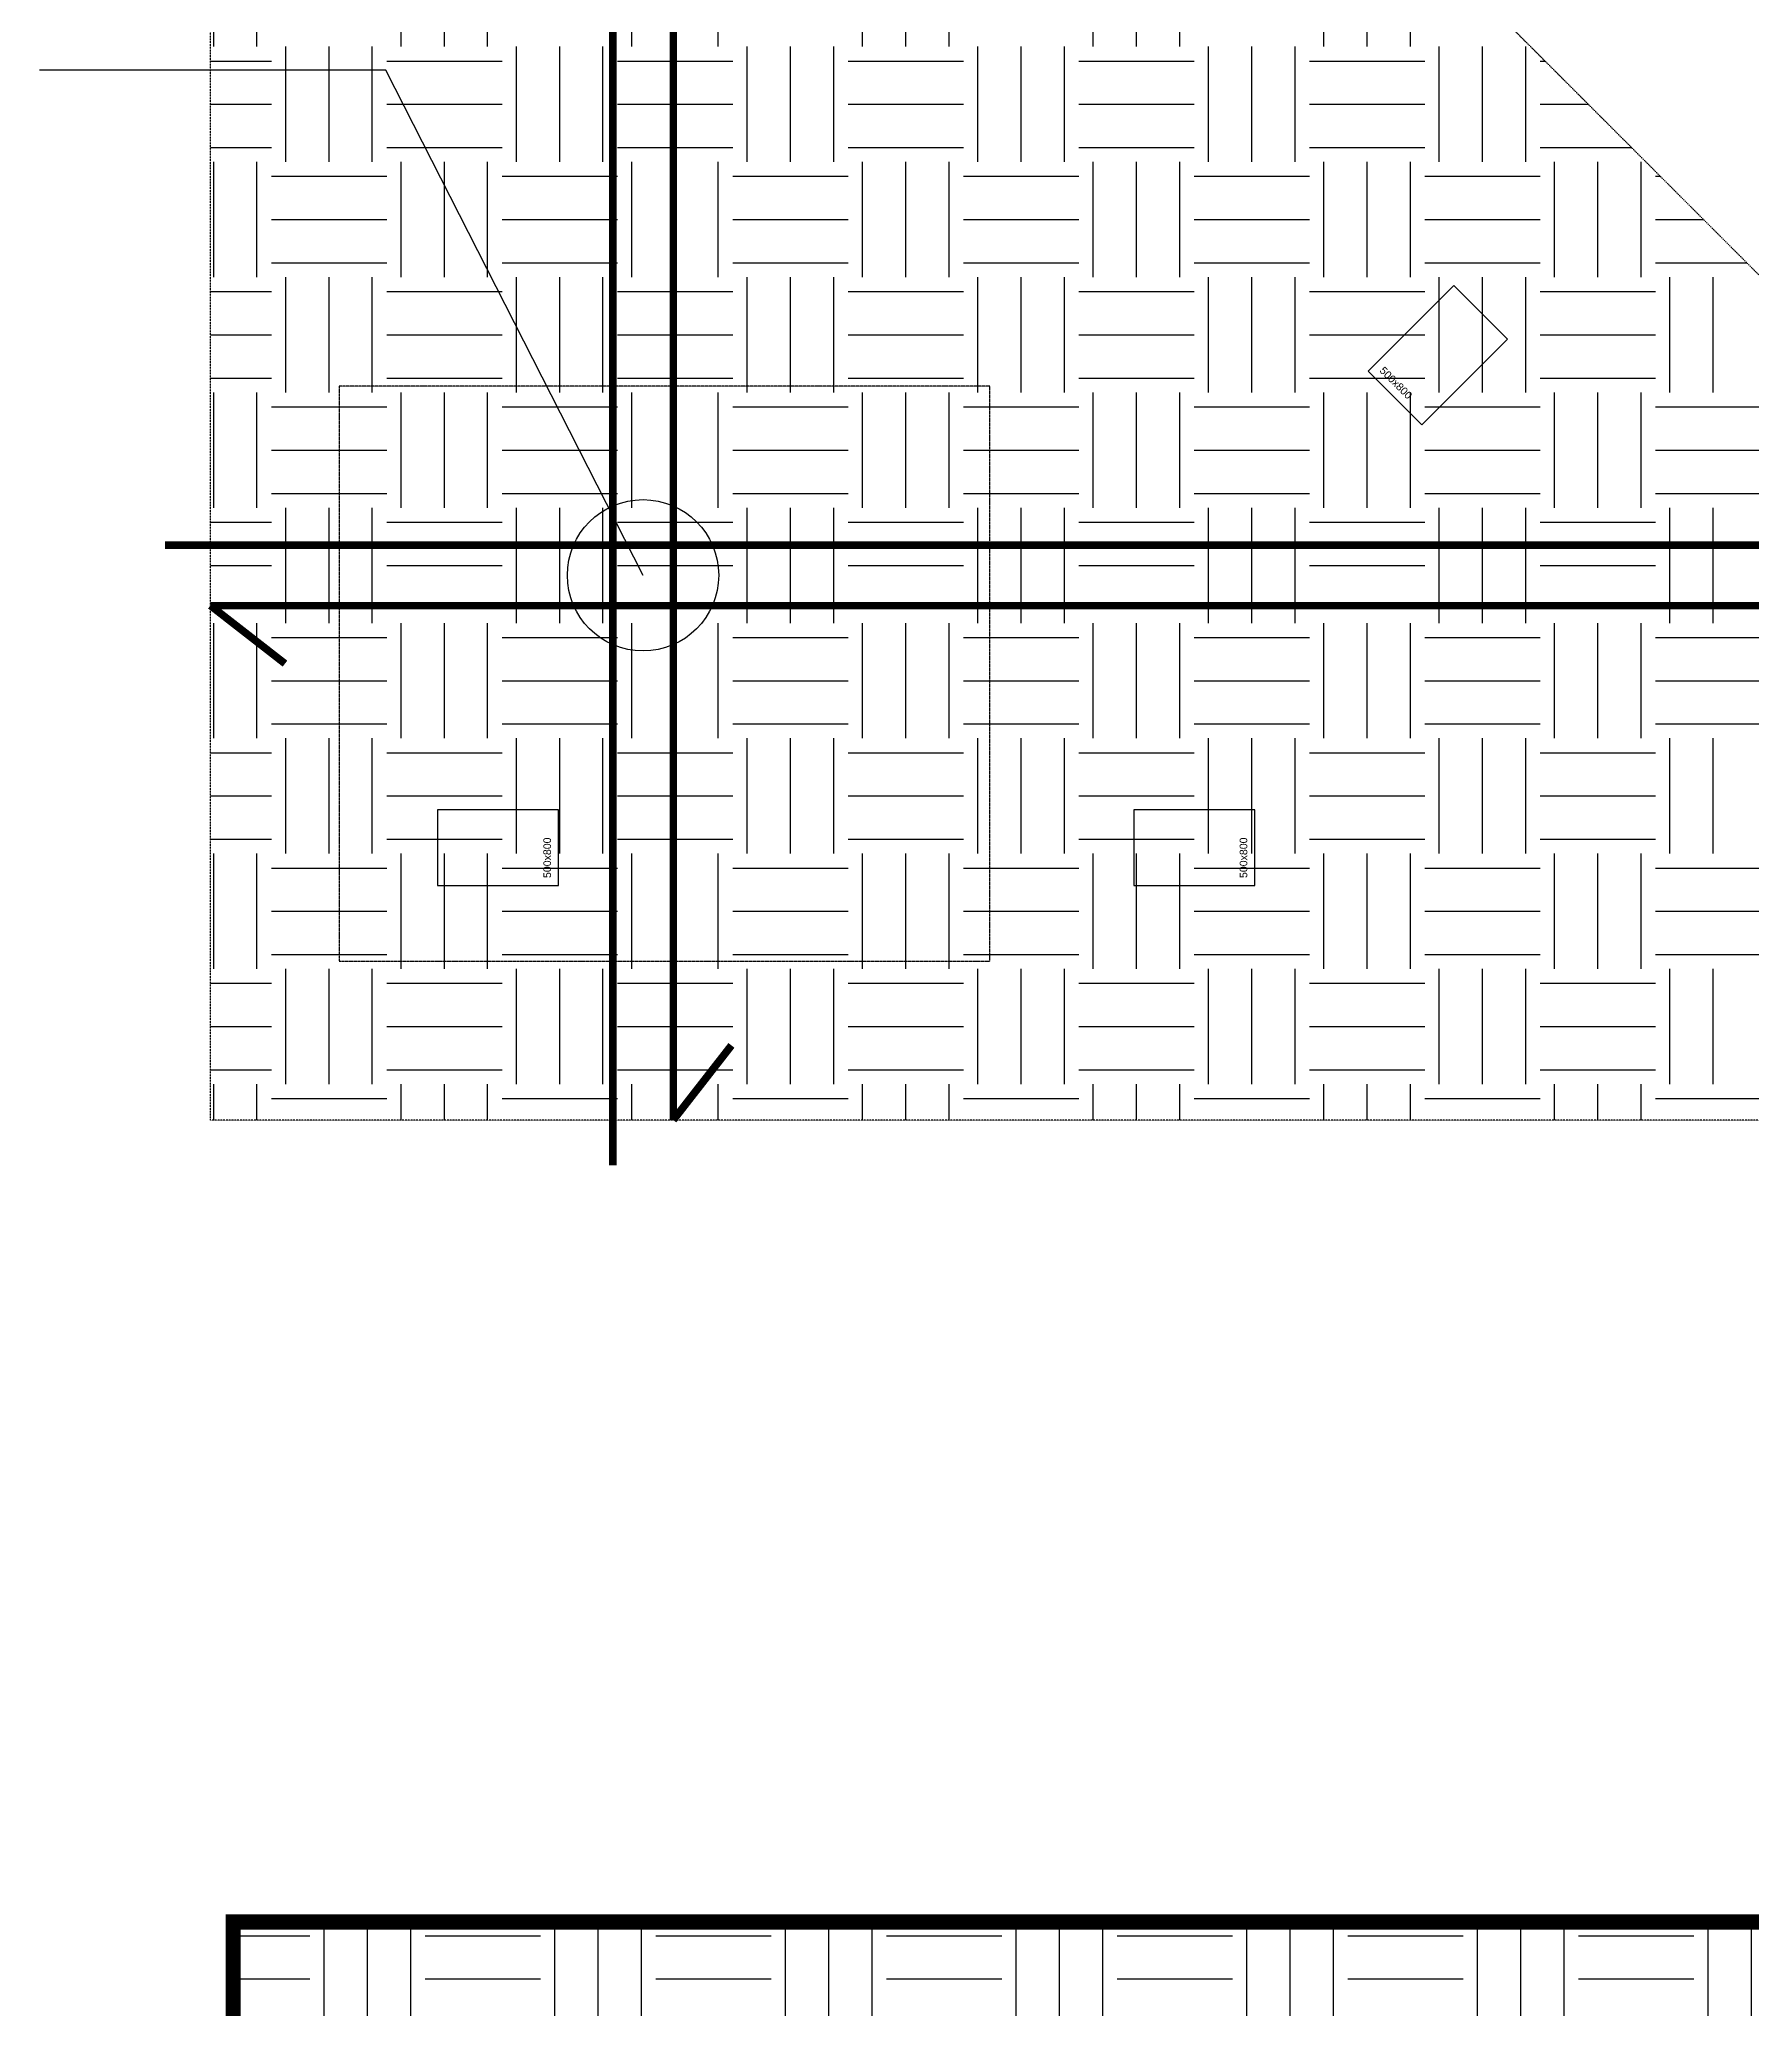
# Model space of a CAD drawing. Header units: millimetres. Extents: x 91591 to 1353697, y 75729 to 160586.
# Drawn here: x 666650 to 677961, y 127293 to 140308 of the extents above; entities that cross this region are included whole.
import ezdxf

# ---------------------------------------------------------------- set-up
doc = ezdxf.new("R2010")
doc.units = ezdxf.units.MM
for name, pattern in [('H', [1.3, 0.8, -0.5]), ('HID', [2.5, 1.5, -1]), ('HIDDEN', [0.375, 0.25, -0.125])]:
    doc.linetypes.add(name, pattern=pattern)
for name, color, linetype in [('-S_CE', 61, 'Continuous'), ('-S_REBAR-BOT', 3, 'H'), ('-S_REBAR-TOP', 3, 'Continuous'), ('-S_TEXT', 255, 'Continuous'), ('8', 8, 'Continuous'), ('S-FND_OUTLINE_공동주택 기초', 1, 'HID'), ('S-FND_OUTLINE_지하주차장 기초', 4, 'HID'), ('S-HAT', 252, 'Continuous'), ('XR-지하주차장$0$AA-COL', 2, 'Continuous')]:
    doc.layers.add(name, color=color, linetype=linetype)
doc.styles.add('XR-지하주차장$0$Standard', font='arial.ttf')

# ---------------------------------------------------------------- blocks, each defined once
blk = doc.blocks.new('zw$D357')
at = {"layer": 'S-HAT'}
h = blk.add_hatch(dxfattribs=at)
h.set_pattern_fill('EARTH', color=256, scale=120)
h.set_pattern_definition([(0, (-331308.6818607079, 2641039.891143047), (762, 762), [762, -762]), (0, (-331308.6818607079, 2641325.641143047), (762, 762), [762, -762]), (0, (-331308.6818607079, 2641611.391143047), (762, 762), [762, -762]), (90, (-331213.431860708, 2641706.641143047), (-762, 762), [762, -762]), (90, (-330927.681860708, 2641706.641143047), (-762, 762), [762, -762]), (90, (-330641.931860708, 2641706.641143047), (-762, 762), [762, -762])])
h.paths.add_polyline_path([(-10759.62759540742, -17876.65348207205), (-219.6078802975826, -17876.65348207205), (355.8929754188284, -18452.15276701562), (-9087.51890558144, -27895.56458601542), (-10759.62759540742, -27895.56458601542)])
at = {"layer": '-S_CE', "linetype": 'H', "lineweight": -2}
blk.add_lwpolyline([(-10059.62759540789, -11526.76495500933), (-5759.627595407888, -11526.76495500933), (-5759.627595407888, -7726.764955009334), (-10059.62759540789, -7726.764955009334)], close=True, dxfattribs=at)
at = {"layer": 'S-FND_OUTLINE_공동주택 기초', "linetype": 'HIDDEN', "ltscale": 0.5, "const_width": 100}
blk.add_lwpolyline([(0, -55191.65457001514), (-5376.426458379487, -55191.65457001514), (-9370.22054258152, -48544.86501801573), (-5011.522077581613, -45925.8975220155), (-5387.501086581732, -45300.16335901618), (-3849.83092875313, -44376.23791664093), (-3849.830928752897, -37658.7360037975), (-6331.913487853715, -35176.6534447046), (-10759.62759540765, -35176.6534447046), (-10759.62759540765, -17876.65348207205), (-219.6063078208827, -17876.65348207205), (355.8930704856757, -18452.15286208223)], dxfattribs=at)
at = {"layer": 'S-FND_OUTLINE_지하주차장 기초', "elevation": 1.001047e-10}
blk.add_lwpolyline([(66.06813929206692, -12576.65344721544), (-10909.53200120944, -12576.65344721544), (-10909.53200120944, -1576.653447215445), (-6093.105794273316, -1576.653447215445), (192.8496154851455, -7862.60885695275)], dxfattribs=at)
at = {"layer": 'S-HAT', "lineweight": -2}
for p, q in [((-10887.68186070793, -5481.358856952749), (-10887.68186070793, -4719.358856952749)), ((-10601.93186070793, -5481.358856952749), (-10601.93186070793, -4719.358856952749)), ((-9649.431860707935, -5481.358856952749), (-9649.431860707935, -4719.358856952749)), ((-9363.681860707933, -5481.358856952749), (-9363.681860707933, -4719.358856952749)), ((-9077.931860707931, -5481.358856952749), (-9077.931860707931, -4719.358856952749)), ((-8125.431860707932, -5481.358856952749), (-8125.431860707932, -4719.358856952749)), ((-7839.681860707933, -5481.358856952749), (-7839.681860707933, -4719.358856952749)), ((-7553.931860707933, -5481.358856952749), (-7553.931860707933, -4719.358856952749)), ((-6601.431860707933, -5481.358856952749), (-6601.431860707933, -4719.358856952749)), ((-6315.681860707933, -5481.358856952749), (-6315.681860707933, -4719.358856952749)), ((-6029.931860707932, -5481.358856952749), (-6029.931860707932, -4719.358856952749)), ((-5077.431860707933, -5481.358856952749), (-5077.431860707933, -4719.358856952749)), ((-4791.681860707933, -5481.358856952749), (-4791.681860707933, -4719.358856952749)), ((-4505.931860707933, -5481.358856952749), (-4505.931860707933, -4719.358856952749)), ((-3553.431860707934, -5481.358856952749), (-3553.431860707934, -4719.358856952749)), ((-3267.681860707933, -5481.358856952749), (-3267.681860707933, -4719.358856952749)), ((-2981.931860707933, -5481.358856952749), (-2981.931860707933, -4719.358856952749)), ((-10909.53200120944, -5576.608856952748), (-10506.68186070793, -5576.608856952748)), ((-10411.43186070793, -6243.358856952749), (-10411.43186070793, -5481.358856952749)), ((-10125.68186070793, -6243.358856952749), (-10125.68186070793, -5481.358856952749)), ((-9839.931860707935, -6243.358856952749), (-9839.931860707935, -5481.358856952749)), ((-9744.681860707935, -5576.608856952748), (-8982.681860707931, -5576.608856952748)), ((-8887.431860707931, -6243.358856952749), (-8887.431860707931, -5481.358856952749)), ((-8601.681860707931, -6243.358856952749), (-8601.681860707931, -5481.358856952749)), ((-8315.931860707931, -6243.358856952749), (-8315.931860707931, -5481.358856952749)), ((-8220.681860707931, -5576.608856952748), (-7458.681860707933, -5576.608856952748)), ((-7363.431860707933, -6243.358856952749), (-7363.431860707933, -5481.358856952749)), ((-7077.681860707933, -6243.358856952749), (-7077.681860707933, -5481.358856952749)), ((-6791.931860707933, -6243.358856952749), (-6791.931860707933, -5481.358856952749)), ((-6696.681860707933, -5576.608856952748), (-5934.681860707933, -5576.608856952748)), ((-5839.431860707933, -6243.358856952749), (-5839.431860707933, -5481.358856952749)), ((-5553.681860707933, -6243.358856952749), (-5553.681860707933, -5481.358856952749)), ((-5267.931860707933, -6243.358856952749), (-5267.931860707933, -5481.358856952749)), ((-5172.681860707933, -5576.608856952748), (-4410.681860707933, -5576.608856952748)), ((-4315.431860707933, -6243.358856952749), (-4315.431860707933, -5481.358856952749)), ((-4029.681860707933, -6243.358856952749), (-4029.681860707933, -5481.358856952749)), ((-3743.931860707933, -6243.358856952749), (-3743.931860707933, -5481.358856952749)), ((-3648.681860707933, -5576.608856952748), (-2886.681860707933, -5576.608856952748)), ((-2791.431860707933, -6243.358856952749), (-2791.431860707933, -5481.358856952749)), ((-2505.681860707933, -6243.358856952749), (-2505.681860707933, -5481.358856952749)), ((-2219.931860707933, -6243.358856952749), (-2219.931860707933, -5481.358856952749)), ((-2124.681860707933, -5576.608856952748), (-2093.150384522509, -5576.608856952748)), ((-10909.53200120944, -5862.358856952749), (-10506.68186070793, -5862.358856952749)), ((-9744.681860707935, -5862.358856952749), (-8982.681860707931, -5862.358856952749)), ((-8220.681860707931, -5862.358856952749), (-7458.681860707933, -5862.358856952749)), ((-6696.681860707933, -5862.358856952749), (-5934.681860707933, -5862.358856952749)), ((-5172.681860707933, -5862.358856952749), (-4410.681860707933, -5862.358856952749)), ((-3648.681860707933, -5862.358856952749), (-2886.681860707933, -5862.358856952749)), ((-2124.681860707933, -5862.358856952749), (-1807.400384521577, -5862.358856952749)), ((-10909.53200120944, -6148.108856952749), (-10506.68186070793, -6148.108856952749)), ((-10887.68186070793, -7005.358856952749), (-10887.68186070793, -6243.358856952749)), ((-10601.93186070793, -7005.358856952749), (-10601.93186070793, -6243.358856952749)), ((-9744.681860707935, -6148.108856952749), (-8982.681860707931, -6148.108856952749)), ((-9649.431860707935, -7005.358856952749), (-9649.431860707935, -6243.358856952749)), ((-9363.681860707933, -7005.358856952749), (-9363.681860707933, -6243.358856952749)), ((-9077.931860707931, -7005.358856952749), (-9077.931860707931, -6243.358856952749)), ((-8220.681860707931, -6148.108856952749), (-7458.681860707933, -6148.108856952749)), ((-8125.431860707932, -7005.358856952749), (-8125.431860707932, -6243.358856952749)), ((-7839.681860707933, -7005.358856952749), (-7839.681860707933, -6243.358856952749)), ((-7553.931860707933, -7005.358856952749), (-7553.931860707933, -6243.358856952749)), ((-6696.681860707933, -6148.108856952749), (-5934.681860707933, -6148.108856952749)), ((-6601.431860707933, -7005.358856952749), (-6601.431860707933, -6243.358856952749)), ((-6315.681860707933, -7005.358856952749), (-6315.681860707933, -6243.358856952749)), ((-6029.931860707932, -7005.358856952749), (-6029.931860707932, -6243.358856952749)), ((-5172.681860707933, -6148.108856952749), (-4410.681860707933, -6148.108856952749)), ((-5077.431860707933, -7005.358856952749), (-5077.431860707933, -6243.358856952749)), ((-4791.681860707933, -7005.358856952749), (-4791.681860707933, -6243.358856952749)), ((-4505.931860707933, -7005.358856952749), (-4505.931860707933, -6243.358856952749)), ((-3648.681860707933, -6148.108856952749), (-2886.681860707933, -6148.108856952749)), ((-3553.431860707934, -7005.358856952749), (-3553.431860707934, -6243.358856952749)), ((-3267.681860707933, -7005.358856952749), (-3267.681860707933, -6243.358856952749)), ((-2981.931860707933, -7005.358856952749), (-2981.931860707933, -6243.358856952749)), ((-2124.681860707933, -6148.108856952749), (-1521.650384520646, -6148.108856952749)), ((-2029.431860707933, -7005.358856952749), (-2029.431860707933, -6243.358856952749)), ((-1743.681860707933, -7005.358856952749), (-1743.681860707933, -6243.358856952749)), ((-1457.931860707933, -7005.358856952749), (-1457.931860707933, -6243.358856952749)), ((-10506.68186070793, -6338.608856952749), (-9744.681860707935, -6338.608856952749)), ((-8982.681860707931, -6338.608856952749), (-8220.681860707931, -6338.608856952749)), ((-7458.681860707933, -6338.608856952749), (-6696.681860707933, -6338.608856952749)), ((-5934.681860707933, -6338.608856952749), (-5172.681860707933, -6338.608856952749)), ((-4410.681860707933, -6338.608856952749), (-3648.681860707933, -6338.608856952749)), ((-2886.681860707933, -6338.608856952749), (-2124.681860707933, -6338.608856952749)), ((-1362.681860707933, -6338.608856952749), (-1331.150384519947, -6338.608856952749)), ((-10506.68186070793, -6624.358856952749), (-9744.681860707935, -6624.358856952749)), ((-8982.681860707931, -6624.358856952749), (-8220.681860707931, -6624.358856952749)), ((-7458.681860707933, -6624.358856952749), (-6696.681860707933, -6624.358856952749)), ((-5934.681860707933, -6624.358856952749), (-5172.681860707933, -6624.358856952749)), ((-4410.681860707933, -6624.358856952749), (-3648.681860707933, -6624.358856952749)), ((-2886.681860707933, -6624.358856952749), (-2124.681860707933, -6624.358856952749)), ((-1362.681860707933, -6624.358856952749), (-1045.400384519016, -6624.358856952749)), ((-10506.68186070793, -6910.108856952749), (-9744.681860707935, -6910.108856952749)), ((-10411.43186070793, -7767.35885695275), (-10411.43186070793, -7005.358856952749)), ((-10125.68186070793, -7767.35885695275), (-10125.68186070793, -7005.358856952749)), ((-9839.931860707935, -7767.35885695275), (-9839.931860707935, -7005.358856952749)), ((-8982.681860707931, -6910.108856952749), (-8220.681860707931, -6910.108856952749)), ((-8887.431860707931, -7767.35885695275), (-8887.431860707931, -7005.358856952749)), ((-8601.681860707931, -7767.35885695275), (-8601.681860707931, -7005.358856952749)), ((-8315.931860707931, -7767.35885695275), (-8315.931860707931, -7005.358856952749)), ((-7458.681860707933, -6910.108856952749), (-6696.681860707933, -6910.108856952749)), ((-7363.431860707933, -7767.35885695275), (-7363.431860707933, -7005.358856952749)), ((-7077.681860707933, -7767.35885695275), (-7077.681860707933, -7005.358856952749)), ((-6791.931860707933, -7767.35885695275), (-6791.931860707933, -7005.358856952749)), ((-5934.681860707933, -6910.108856952749), (-5172.681860707933, -6910.108856952749)), ((-5839.431860707933, -7767.35885695275), (-5839.431860707933, -7005.358856952749)), ((-5553.681860707933, -7767.35885695275), (-5553.681860707933, -7005.358856952749)), ((-5267.931860707933, -7767.35885695275), (-5267.931860707933, -7005.358856952749)), ((-4410.681860707933, -6910.108856952749), (-3648.681860707933, -6910.108856952749)), ((-4315.431860707933, -7767.35885695275), (-4315.431860707933, -7005.358856952749)), ((-4029.681860707933, -7767.35885695275), (-4029.681860707933, -7005.358856952749)), ((-3743.931860707933, -7767.35885695275), (-3743.931860707933, -7005.358856952749)), ((-2886.681860707933, -6910.108856952749), (-2124.681860707933, -6910.108856952749)), ((-2791.431860707933, -7767.35885695275), (-2791.431860707933, -7005.358856952749)), ((-2505.681860707933, -7767.35885695275), (-2505.681860707933, -7005.358856952749)), ((-2219.931860707933, -7767.35885695275), (-2219.931860707933, -7005.358856952749)), ((-1362.681860707933, -6910.108856952749), (-759.650384518085, -6910.108856952749)), ((-1267.431860707933, -7767.35885695275), (-1267.431860707933, -7005.358856952749)), ((-981.681860707933, -7767.35885695275), (-981.681860707933, -7005.358856952749)), ((-10909.53200120944, -7100.608856952749), (-10506.68186070793, -7100.608856952749)), ((-9744.681860707935, -7100.608856952749), (-8982.681860707931, -7100.608856952749)), ((-8220.681860707931, -7100.608856952749), (-7458.681860707933, -7100.608856952749)), ((-6696.681860707933, -7100.608856952749), (-5934.681860707933, -7100.608856952749)), ((-5172.681860707933, -7100.608856952749), (-4410.681860707933, -7100.608856952749)), ((-3648.681860707933, -7100.608856952749), (-2886.681860707933, -7100.608856952749)), ((-2124.681860707933, -7100.608856952749), (-1362.681860707933, -7100.608856952749)), ((-10909.53200120944, -7386.35885695275), (-10506.68186070793, -7386.35885695275)), ((-9744.681860707935, -7386.35885695275), (-8982.681860707931, -7386.35885695275)), ((-8220.681860707931, -7386.35885695275), (-7458.681860707933, -7386.35885695275)), ((-6696.681860707933, -7386.35885695275), (-5934.681860707933, -7386.35885695275)), ((-5172.681860707933, -7386.35885695275), (-4410.681860707933, -7386.35885695275)), ((-3648.681860707933, -7386.35885695275), (-2886.681860707933, -7386.35885695275)), ((-2124.681860707933, -7386.35885695275), (-1362.681860707933, -7386.35885695275)), ((-10909.53200120944, -7672.10885695275), (-10506.68186070793, -7672.10885695275)), ((-9744.681860707935, -7672.10885695275), (-8982.681860707931, -7672.10885695275)), ((-8220.681860707931, -7672.10885695275), (-7458.681860707933, -7672.10885695275)), ((-6696.681860707933, -7672.10885695275), (-5934.681860707933, -7672.10885695275)), ((-5172.681860707933, -7672.10885695275), (-4410.681860707933, -7672.10885695275)), ((-3648.681860707933, -7672.10885695275), (-2886.681860707933, -7672.10885695275)), ((-2124.681860707933, -7672.10885695275), (-1362.681860707933, -7672.10885695275)), ((-10887.68186070793, -8529.35885695275), (-10887.68186070793, -7767.35885695275)), ((-10601.93186070793, -8529.35885695275), (-10601.93186070793, -7767.35885695275)), ((-9649.431860707935, -8529.35885695275), (-9649.431860707935, -7767.35885695275)), ((-9363.681860707933, -8529.35885695275), (-9363.681860707933, -7767.35885695275)), ((-9077.931860707931, -8529.35885695275), (-9077.931860707931, -7767.35885695275)), ((-8125.431860707932, -8529.35885695275), (-8125.431860707932, -7767.35885695275)), ((-7839.681860707933, -8529.35885695275), (-7839.681860707933, -7767.35885695275)), ((-7553.931860707933, -8529.35885695275), (-7553.931860707933, -7767.35885695275)), ((-6601.431860707933, -8529.35885695275), (-6601.431860707933, -7767.35885695275)), ((-6315.681860707933, -8529.35885695275), (-6315.681860707933, -7767.35885695275)), ((-6029.931860707932, -8529.35885695275), (-6029.931860707932, -7767.35885695275)), ((-5077.431860707933, -8529.35885695275), (-5077.431860707933, -7767.35885695275)), ((-4791.681860707933, -8529.35885695275), (-4791.681860707933, -7767.35885695275)), ((-4505.931860707933, -8529.35885695275), (-4505.931860707933, -7767.35885695275)), ((-3553.431860707934, -8529.35885695275), (-3553.431860707934, -7767.35885695275)), ((-3267.681860707933, -8529.35885695275), (-3267.681860707933, -7767.35885695275)), ((-2981.931860707933, -8529.35885695275), (-2981.931860707933, -7767.35885695275)), ((-2029.431860707933, -8529.35885695275), (-2029.431860707933, -7767.35885695275)), ((-1743.681860707933, -8529.35885695275), (-1743.681860707933, -7767.35885695275)), ((-1457.931860707933, -8529.35885695275), (-1457.931860707933, -7767.35885695275)), ((-10506.68186070793, -7862.60885695275), (-9744.681860707935, -7862.60885695275)), ((-8982.681860707931, -7862.60885695275), (-8220.681860707931, -7862.60885695275)), ((-7458.681860707933, -7862.60885695275), (-6696.681860707933, -7862.60885695275)), ((-5934.681860707933, -7862.60885695275), (-5172.681860707933, -7862.60885695275)), ((-4410.681860707933, -7862.60885695275), (-3648.681860707933, -7862.60885695275)), ((-2886.681860707933, -7862.60885695275), (-2124.681860707933, -7862.60885695275)), ((-1362.681860707933, -7862.60885695275), (-600.681860707933, -7862.60885695275)), ((-10506.68186070793, -8148.35885695275), (-9744.681860707935, -8148.35885695275)), ((-8982.681860707931, -8148.35885695275), (-8220.681860707931, -8148.35885695275)), ((-7458.681860707933, -8148.35885695275), (-6696.681860707933, -8148.35885695275)), ((-5934.681860707933, -8148.35885695275), (-5172.681860707933, -8148.35885695275)), ((-4410.681860707933, -8148.35885695275), (-3648.681860707933, -8148.35885695275)), ((-2886.681860707933, -8148.35885695275), (-2124.681860707933, -8148.35885695275)), ((-1362.681860707933, -8148.35885695275), (-600.681860707933, -8148.35885695275)), ((-10506.68186070793, -8434.10885695275), (-9744.681860707935, -8434.10885695275)), ((-8982.681860707931, -8434.10885695275), (-8220.681860707931, -8434.10885695275)), ((-7458.681860707933, -8434.10885695275), (-6696.681860707933, -8434.10885695275)), ((-5934.681860707933, -8434.10885695275), (-5172.681860707933, -8434.10885695275)), ((-4410.681860707933, -8434.10885695275), (-3648.681860707933, -8434.10885695275)), ((-2886.681860707933, -8434.10885695275), (-2124.681860707933, -8434.10885695275)), ((-1362.681860707933, -8434.10885695275), (-600.681860707933, -8434.10885695275)), ((-10411.43186070793, -9291.35885695275), (-10411.43186070793, -8529.35885695275)), ((-10125.68186070793, -9291.35885695275), (-10125.68186070793, -8529.35885695275)), ((-9839.931860707935, -9291.35885695275), (-9839.931860707935, -8529.35885695275)), ((-8887.431860707931, -9291.35885695275), (-8887.431860707931, -8529.35885695275)), ((-8601.681860707931, -9291.35885695275), (-8601.681860707931, -8529.35885695275)), ((-8315.931860707931, -9291.35885695275), (-8315.931860707931, -8529.35885695275)), ((-7363.431860707933, -9291.35885695275), (-7363.431860707933, -8529.35885695275)), ((-7077.681860707933, -9291.35885695275), (-7077.681860707933, -8529.35885695275)), ((-6791.931860707933, -9291.35885695275), (-6791.931860707933, -8529.35885695275)), ((-5839.431860707933, -9291.35885695275), (-5839.431860707933, -8529.35885695275)), ((-5553.681860707933, -9291.35885695275), (-5553.681860707933, -8529.35885695275)), ((-5267.931860707933, -9291.35885695275), (-5267.931860707933, -8529.35885695275)), ((-4315.431860707933, -9291.35885695275), (-4315.431860707933, -8529.35885695275)), ((-4029.681860707933, -9291.35885695275), (-4029.681860707933, -8529.35885695275)), ((-3743.931860707933, -9291.35885695275), (-3743.931860707933, -8529.35885695275)), ((-2791.431860707933, -9291.35885695275), (-2791.431860707933, -8529.35885695275)), ((-2505.681860707933, -9291.35885695275), (-2505.681860707933, -8529.35885695275)), ((-2219.931860707933, -9291.35885695275), (-2219.931860707933, -8529.35885695275)), ((-1267.431860707933, -9291.35885695275), (-1267.431860707933, -8529.35885695275)), ((-981.681860707933, -9291.35885695275), (-981.681860707933, -8529.35885695275)), ((-10909.53200120944, -8624.60885695275), (-10506.68186070793, -8624.60885695275)), ((-9744.681860707935, -8624.60885695275), (-8982.681860707931, -8624.60885695275)), ((-8220.681860707931, -8624.60885695275), (-7458.681860707933, -8624.60885695275)), ((-6696.681860707933, -8624.60885695275), (-5934.681860707933, -8624.60885695275)), ((-5172.681860707933, -8624.60885695275), (-4410.681860707933, -8624.60885695275)), ((-3648.681860707933, -8624.60885695275), (-2886.681860707933, -8624.60885695275)), ((-2124.681860707933, -8624.60885695275), (-1362.681860707933, -8624.60885695275)), ((-10909.53200120944, -8910.35885695275), (-10506.68186070793, -8910.35885695275)), ((-9744.681860707935, -8910.35885695275), (-8982.681860707931, -8910.35885695275)), ((-8220.681860707931, -8910.35885695275), (-7458.681860707933, -8910.35885695275)), ((-6696.681860707933, -8910.35885695275), (-5934.681860707933, -8910.35885695275)), ((-5172.681860707933, -8910.35885695275), (-4410.681860707933, -8910.35885695275)), ((-3648.681860707933, -8910.35885695275), (-2886.681860707933, -8910.35885695275)), ((-2124.681860707933, -8910.35885695275), (-1362.681860707933, -8910.35885695275)), ((-10909.53200120944, -9196.10885695275), (-10506.68186070793, -9196.10885695275)), ((-9744.681860707935, -9196.10885695275), (-8982.681860707931, -9196.10885695275)), ((-8220.681860707931, -9196.10885695275), (-7458.681860707933, -9196.10885695275)), ((-6696.681860707933, -9196.10885695275), (-5934.681860707933, -9196.10885695275)), ((-5172.681860707933, -9196.10885695275), (-4410.681860707933, -9196.10885695275)), ((-3648.681860707933, -9196.10885695275), (-2886.681860707933, -9196.10885695275)), ((-2124.681860707933, -9196.10885695275), (-1362.681860707933, -9196.10885695275)), ((-10887.68186070793, -10053.35885695275), (-10887.68186070793, -9291.35885695275)), ((-10601.93186070793, -10053.35885695275), (-10601.93186070793, -9291.35885695275)), ((-9649.431860707935, -10053.35885695275), (-9649.431860707935, -9291.35885695275)), ((-9363.681860707933, -10053.35885695275), (-9363.681860707933, -9291.35885695275)), ((-9077.931860707931, -10053.35885695275), (-9077.931860707931, -9291.35885695275)), ((-8125.431860707932, -10053.35885695275), (-8125.431860707932, -9291.35885695275)), ((-7839.681860707933, -10053.35885695275), (-7839.681860707933, -9291.35885695275)), ((-7553.931860707933, -10053.35885695275), (-7553.931860707933, -9291.35885695275)), ((-6601.431860707933, -10053.35885695275), (-6601.431860707933, -9291.35885695275)), ((-6315.681860707933, -10053.35885695275), (-6315.681860707933, -9291.35885695275)), ((-6029.931860707932, -10053.35885695275), (-6029.931860707932, -9291.35885695275)), ((-5077.431860707933, -10053.35885695275), (-5077.431860707933, -9291.35885695275)), ((-4791.681860707933, -10053.35885695275), (-4791.681860707933, -9291.35885695275)), ((-4505.931860707933, -10053.35885695275), (-4505.931860707933, -9291.35885695275)), ((-3553.431860707934, -10053.35885695275), (-3553.431860707934, -9291.35885695275)), ((-3267.681860707933, -10053.35885695275), (-3267.681860707933, -9291.35885695275)), ((-2981.931860707933, -10053.35885695275), (-2981.931860707933, -9291.35885695275)), ((-2029.431860707933, -10053.35885695275), (-2029.431860707933, -9291.35885695275)), ((-1743.681860707933, -10053.35885695275), (-1743.681860707933, -9291.35885695275)), ((-1457.931860707933, -10053.35885695275), (-1457.931860707933, -9291.35885695275)), ((-10506.68186070793, -9386.60885695275), (-9744.681860707935, -9386.60885695275)), ((-8982.681860707931, -9386.60885695275), (-8220.681860707931, -9386.60885695275)), ((-7458.681860707933, -9386.60885695275), (-6696.681860707933, -9386.60885695275)), ((-5934.681860707933, -9386.60885695275), (-5172.681860707933, -9386.60885695275)), ((-4410.681860707933, -9386.60885695275), (-3648.681860707933, -9386.60885695275)), ((-2886.681860707933, -9386.60885695275), (-2124.681860707933, -9386.60885695275)), ((-1362.681860707933, -9386.60885695275), (-600.681860707933, -9386.60885695275)), ((-10506.68186070793, -9672.35885695275), (-9744.681860707935, -9672.35885695275)), ((-8982.681860707931, -9672.35885695275), (-8220.681860707931, -9672.35885695275)), ((-7458.681860707933, -9672.35885695275), (-6696.681860707933, -9672.35885695275)), ((-5934.681860707933, -9672.35885695275), (-5172.681860707933, -9672.35885695275)), ((-4410.681860707933, -9672.35885695275), (-3648.681860707933, -9672.35885695275)), ((-2886.681860707933, -9672.35885695275), (-2124.681860707933, -9672.35885695275)), ((-1362.681860707933, -9672.35885695275), (-600.681860707933, -9672.35885695275)), ((-10506.68186070793, -9958.10885695275), (-9744.681860707935, -9958.10885695275)), ((-8982.681860707931, -9958.10885695275), (-8220.681860707931, -9958.10885695275)), ((-7458.681860707933, -9958.10885695275), (-6696.681860707933, -9958.10885695275)), ((-5934.681860707933, -9958.10885695275), (-5172.681860707933, -9958.10885695275)), ((-4410.681860707933, -9958.10885695275), (-3648.681860707933, -9958.10885695275)), ((-2886.681860707933, -9958.10885695275), (-2124.681860707933, -9958.10885695275)), ((-1362.681860707933, -9958.10885695275), (-600.681860707933, -9958.10885695275)), ((-10909.53200120944, -10148.60885695275), (-10506.68186070793, -10148.60885695275)), ((-10411.43186070793, -10815.35885695275), (-10411.43186070793, -10053.35885695275)), ((-10125.68186070793, -10815.35885695275), (-10125.68186070793, -10053.35885695275)), ((-9839.931860707935, -10815.35885695275), (-9839.931860707935, -10053.35885695275)), ((-9744.681860707935, -10148.60885695275), (-8982.681860707931, -10148.60885695275)), ((-8887.431860707931, -10815.35885695275), (-8887.431860707931, -10053.35885695275)), ((-8601.681860707931, -10815.35885695275), (-8601.681860707931, -10053.35885695275)), ((-8315.931860707931, -10815.35885695275), (-8315.931860707931, -10053.35885695275)), ((-8220.681860707931, -10148.60885695275), (-7458.681860707933, -10148.60885695275)), ((-7363.431860707933, -10815.35885695275), (-7363.431860707933, -10053.35885695275)), ((-7077.681860707933, -10815.35885695275), (-7077.681860707933, -10053.35885695275)), ((-6791.931860707933, -10815.35885695275), (-6791.931860707933, -10053.35885695275)), ((-6696.681860707933, -10148.60885695275), (-5934.681860707933, -10148.60885695275)), ((-5839.431860707933, -10815.35885695275), (-5839.431860707933, -10053.35885695275)), ((-5553.681860707933, -10815.35885695275), (-5553.681860707933, -10053.35885695275)), ((-5267.931860707933, -10815.35885695275), (-5267.931860707933, -10053.35885695275)), ((-5172.681860707933, -10148.60885695275), (-4410.681860707933, -10148.60885695275)), ((-4315.431860707933, -10815.35885695275), (-4315.431860707933, -10053.35885695275)), ((-4029.681860707933, -10815.35885695275), (-4029.681860707933, -10053.35885695275)), ((-3743.931860707933, -10815.35885695275), (-3743.931860707933, -10053.35885695275)), ((-3648.681860707933, -10148.60885695275), (-2886.681860707933, -10148.60885695275)), ((-2791.431860707933, -10815.35885695275), (-2791.431860707933, -10053.35885695275)), ((-2505.681860707933, -10815.35885695275), (-2505.681860707933, -10053.35885695275)), ((-2219.931860707933, -10815.35885695275), (-2219.931860707933, -10053.35885695275)), ((-2124.681860707933, -10148.60885695275), (-1362.681860707933, -10148.60885695275)), ((-1267.431860707933, -10815.35885695275), (-1267.431860707933, -10053.35885695275)), ((-981.681860707933, -10815.35885695275), (-981.681860707933, -10053.35885695275)), ((-10909.53200120944, -10434.35885695275), (-10506.68186070793, -10434.35885695275)), ((-9744.681860707935, -10434.35885695275), (-8982.681860707931, -10434.35885695275)), ((-8220.681860707931, -10434.35885695275), (-7458.681860707933, -10434.35885695275)), ((-6696.681860707933, -10434.35885695275), (-5934.681860707933, -10434.35885695275)), ((-5172.681860707933, -10434.35885695275), (-4410.681860707933, -10434.35885695275)), ((-3648.681860707933, -10434.35885695275), (-2886.681860707933, -10434.35885695275)), ((-2124.681860707933, -10434.35885695275), (-1362.681860707933, -10434.35885695275)), ((-10909.53200120944, -10720.10885695275), (-10506.68186070793, -10720.10885695275)), ((-9744.681860707935, -10720.10885695275), (-8982.681860707931, -10720.10885695275)), ((-8220.681860707931, -10720.10885695275), (-7458.681860707933, -10720.10885695275)), ((-6696.681860707933, -10720.10885695275), (-5934.681860707933, -10720.10885695275)), ((-5172.681860707933, -10720.10885695275), (-4410.681860707933, -10720.10885695275)), ((-3648.681860707933, -10720.10885695275), (-2886.681860707933, -10720.10885695275)), ((-2124.681860707933, -10720.10885695275), (-1362.681860707933, -10720.10885695275)), ((-10887.68186070793, -11577.35885695275), (-10887.68186070793, -10815.35885695275)), ((-10601.93186070793, -11577.35885695275), (-10601.93186070793, -10815.35885695275)), ((-10506.68186070793, -10910.60885695275), (-9744.681860707935, -10910.60885695275)), ((-9649.431860707935, -11577.35885695275), (-9649.431860707935, -10815.35885695275)), ((-9363.681860707933, -11577.35885695275), (-9363.681860707933, -10815.35885695275)), ((-9077.931860707931, -11577.35885695275), (-9077.931860707931, -10815.35885695275)), ((-8982.681860707931, -10910.60885695275), (-8220.681860707931, -10910.60885695275)), ((-8125.431860707932, -11577.35885695275), (-8125.431860707932, -10815.35885695275)), ((-7839.681860707933, -11577.35885695275), (-7839.681860707933, -10815.35885695275)), ((-7553.931860707933, -11577.35885695275), (-7553.931860707933, -10815.35885695275)), ((-7458.681860707933, -10910.60885695275), (-6696.681860707933, -10910.60885695275)), ((-6601.431860707933, -11577.35885695275), (-6601.431860707933, -10815.35885695275)), ((-6315.681860707933, -11577.35885695275), (-6315.681860707933, -10815.35885695275)), ((-6029.931860707932, -11577.35885695275), (-6029.931860707932, -10815.35885695275)), ((-5934.681860707933, -10910.60885695275), (-5172.681860707933, -10910.60885695275)), ((-5077.431860707933, -11577.35885695275), (-5077.431860707933, -10815.35885695275)), ((-4791.681860707933, -11577.35885695275), (-4791.681860707933, -10815.35885695275)), ((-4505.931860707933, -11577.35885695275), (-4505.931860707933, -10815.35885695275)), ((-4410.681860707933, -10910.60885695275), (-3648.681860707933, -10910.60885695275)), ((-3553.431860707934, -11577.35885695275), (-3553.431860707934, -10815.35885695275)), ((-3267.681860707933, -11577.35885695275), (-3267.681860707933, -10815.35885695275)), ((-2981.931860707933, -11577.35885695275), (-2981.931860707933, -10815.35885695275)), ((-2886.681860707933, -10910.60885695275), (-2124.681860707933, -10910.60885695275)), ((-2029.431860707933, -11577.35885695275), (-2029.431860707933, -10815.35885695275)), ((-1743.681860707933, -11577.35885695275), (-1743.681860707933, -10815.35885695275)), ((-1457.931860707933, -11577.35885695275), (-1457.931860707933, -10815.35885695275)), ((-1362.681860707933, -10910.60885695275), (-600.681860707933, -10910.60885695275)), ((-10506.68186070793, -11196.35885695275), (-9744.681860707935, -11196.35885695275)), ((-8982.681860707931, -11196.35885695275), (-8220.681860707931, -11196.35885695275)), ((-7458.681860707933, -11196.35885695275), (-6696.681860707933, -11196.35885695275)), ((-5934.681860707933, -11196.35885695275), (-5172.681860707933, -11196.35885695275)), ((-4410.681860707933, -11196.35885695275), (-3648.681860707933, -11196.35885695275)), ((-2886.681860707933, -11196.35885695275), (-2124.681860707933, -11196.35885695275)), ((-1362.681860707933, -11196.35885695275), (-600.681860707933, -11196.35885695275)), ((-10506.68186070793, -11482.10885695275), (-9744.681860707935, -11482.10885695275)), ((-10411.43186070793, -12339.35885695275), (-10411.43186070793, -11577.35885695275)), ((-10125.68186070793, -12339.35885695275), (-10125.68186070793, -11577.35885695275)), ((-9839.931860707935, -12339.35885695275), (-9839.931860707935, -11577.35885695275)), ((-8982.681860707931, -11482.10885695275), (-8220.681860707931, -11482.10885695275)), ((-8887.431860707931, -12339.35885695275), (-8887.431860707931, -11577.35885695275)), ((-8601.681860707931, -12339.35885695275), (-8601.681860707931, -11577.35885695275)), ((-8315.931860707931, -12339.35885695275), (-8315.931860707931, -11577.35885695275)), ((-7458.681860707933, -11482.10885695275), (-6696.681860707933, -11482.10885695275)), ((-7363.431860707933, -12339.35885695275), (-7363.431860707933, -11577.35885695275)), ((-7077.681860707933, -12339.35885695275), (-7077.681860707933, -11577.35885695275)), ((-6791.931860707933, -12339.35885695275), (-6791.931860707933, -11577.35885695275)), ((-5934.681860707933, -11482.10885695275), (-5172.681860707933, -11482.10885695275)), ((-5839.431860707933, -12339.35885695275), (-5839.431860707933, -11577.35885695275)), ((-5553.681860707933, -12339.35885695275), (-5553.681860707933, -11577.35885695275)), ((-5267.931860707933, -12339.35885695275), (-5267.931860707933, -11577.35885695275)), ((-4410.681860707933, -11482.10885695275), (-3648.681860707933, -11482.10885695275)), ((-4315.431860707933, -12339.35885695275), (-4315.431860707933, -11577.35885695275)), ((-4029.681860707933, -12339.35885695275), (-4029.681860707933, -11577.35885695275)), ((-3743.931860707933, -12339.35885695275), (-3743.931860707933, -11577.35885695275)), ((-2886.681860707933, -11482.10885695275), (-2124.681860707933, -11482.10885695275)), ((-2791.431860707933, -12339.35885695275), (-2791.431860707933, -11577.35885695275)), ((-2505.681860707933, -12339.35885695275), (-2505.681860707933, -11577.35885695275)), ((-2219.931860707933, -12339.35885695275), (-2219.931860707933, -11577.35885695275)), ((-1362.681860707933, -11482.10885695275), (-600.681860707933, -11482.10885695275)), ((-1267.431860707933, -12339.35885695275), (-1267.431860707933, -11577.35885695275)), ((-981.681860707933, -12339.35885695275), (-981.681860707933, -11577.35885695275)), ((-10909.53200120944, -11672.60885695275), (-10506.68186070793, -11672.60885695275)), ((-9744.681860707935, -11672.60885695275), (-8982.681860707931, -11672.60885695275)), ((-8220.681860707931, -11672.60885695275), (-7458.681860707933, -11672.60885695275)), ((-6696.681860707933, -11672.60885695275), (-5934.681860707933, -11672.60885695275)), ((-5172.681860707933, -11672.60885695275), (-4410.681860707933, -11672.60885695275)), ((-3648.681860707933, -11672.60885695275), (-2886.681860707933, -11672.60885695275)), ((-2124.681860707933, -11672.60885695275), (-1362.681860707933, -11672.60885695275)), ((-10909.53200120944, -11958.35885695275), (-10506.68186070793, -11958.35885695275)), ((-9744.681860707935, -11958.35885695275), (-8982.681860707931, -11958.35885695275)), ((-8220.681860707931, -11958.35885695275), (-7458.681860707933, -11958.35885695275)), ((-6696.681860707933, -11958.35885695275), (-5934.681860707933, -11958.35885695275)), ((-5172.681860707933, -11958.35885695275), (-4410.681860707933, -11958.35885695275)), ((-3648.681860707933, -11958.35885695275), (-2886.681860707933, -11958.35885695275)), ((-2124.681860707933, -11958.35885695275), (-1362.681860707933, -11958.35885695275)), ((-10909.53200120944, -12244.10885695275), (-10506.68186070793, -12244.10885695275)), ((-10887.68186070793, -12576.65344721544), (-10887.68186070793, -12339.35885695275)), ((-10601.93186070793, -12576.65344721544), (-10601.93186070793, -12339.35885695275)), ((-9744.681860707935, -12244.10885695275), (-8982.681860707931, -12244.10885695275)), ((-9649.431860707935, -12576.65344721544), (-9649.431860707935, -12339.35885695275)), ((-9363.681860707933, -12576.65344721544), (-9363.681860707933, -12339.35885695275)), ((-9077.931860707931, -12576.65344721544), (-9077.931860707931, -12339.35885695275)), ((-8220.681860707931, -12244.10885695275), (-7458.681860707933, -12244.10885695275)), ((-8125.431860707932, -12576.65344721544), (-8125.431860707932, -12339.35885695275)), ((-7839.681860707933, -12576.65344721544), (-7839.681860707933, -12339.35885695275)), ((-7553.931860707933, -12576.65344721544), (-7553.931860707933, -12339.35885695275)), ((-6696.681860707933, -12244.10885695275), (-5934.681860707933, -12244.10885695275)), ((-6601.431860707933, -12576.65344721544), (-6601.431860707933, -12339.35885695275)), ((-6315.681860707933, -12576.65344721544), (-6315.681860707933, -12339.35885695275)), ((-6029.931860707932, -12576.65344721544), (-6029.931860707932, -12339.35885695275)), ((-5172.681860707933, -12244.10885695275), (-4410.681860707933, -12244.10885695275)), ((-5077.431860707933, -12576.65344721544), (-5077.431860707933, -12339.35885695275)), ((-4791.681860707933, -12576.65344721544), (-4791.681860707933, -12339.35885695275)), ((-4505.931860707933, -12576.65344721544), (-4505.931860707933, -12339.35885695275)), ((-3648.681860707933, -12244.10885695275), (-2886.681860707933, -12244.10885695275)), ((-3553.431860707934, -12576.65344721544), (-3553.431860707934, -12339.35885695275)), ((-3267.681860707933, -12576.65344721544), (-3267.681860707933, -12339.35885695275)), ((-2981.931860707933, -12576.65344721544), (-2981.931860707933, -12339.35885695275)), ((-2124.681860707933, -12244.10885695275), (-1362.681860707933, -12244.10885695275)), ((-2029.431860707933, -12576.65344721544), (-2029.431860707933, -12339.35885695275)), ((-1743.681860707933, -12576.65344721544), (-1743.681860707933, -12339.35885695275)), ((-1457.931860707933, -12576.65344721544), (-1457.931860707933, -12339.35885695275)), ((-10506.68186070793, -12434.60885695275), (-9744.681860707935, -12434.60885695275)), ((-8982.681860707931, -12434.60885695275), (-8220.681860707931, -12434.60885695275)), ((-7458.681860707933, -12434.60885695275), (-6696.681860707933, -12434.60885695275)), ((-5934.681860707933, -12434.60885695275), (-5172.681860707933, -12434.60885695275)), ((-4410.681860707933, -12434.60885695275), (-3648.681860707933, -12434.60885695275)), ((-2886.681860707933, -12434.60885695275), (-2124.681860707933, -12434.60885695275)), ((-1362.681860707933, -12434.60885695275), (-600.681860707933, -12434.60885695275))]:
    blk.add_line(p, q, dxfattribs=at)
at = {"layer": 'XR-지하주차장$0$AA-COL'}
for points in [[(-3260.337530154269, -7626.964660026134), (-2906.784139561001, -7980.518050619401), (-2341.098714611959, -7414.832625670358), (-2694.652105205227, -7061.27923507709)], [(-8609.627595403697, -11026.76495500095), (-8609.627595403697, -10526.76495500095), (-9409.627595403696, -10526.76495500095), (-9409.627595403696, -11026.76495500095)], [(-4009.627595403697, -11026.76495500095), (-4009.627595403697, -10526.76495500095), (-4809.627595403697, -10526.76495500095), (-4809.627595403697, -11026.76495500095)]]:
    blk.add_lwpolyline(points, close=True, dxfattribs=at)
at = {"layer": 'Defpoints', "style": 'XR-지하주차장$0$Standard'}
for rotation, p in [(314.9999999999997, (-3189.626852035756, -7626.964660026134)), (90, (-8659.627595403696, -10976.76495500095)), (90, (-4059.627595403697, -10976.76495500095))]:
    blk.add_text('500x800', height=50, rotation=rotation, dxfattribs=at).set_placement(p)
blk = doc.blocks.new('zw$FD59')
at = {"layer": '-S_REBAR-BOT', "lineweight": -3, "ltscale": 2}
for points in [[(7357.141750327544, 38551.10863483045, 50, 50, 0), (7357.141750327079, 27551.10863483045, 0, 0, 0)], [(16715.35485382215, 30951.10863482952, 50, 50, 0), (4298.928646859014, 30951.10863482952, 0, 0, 0)]]:
    blk.add_lwpolyline(points, format="xyseb", dxfattribs=at)
at = {"layer": '-S_REBAR-BOT', "lineweight": -3, "ltscale": 2, "const_width": 50}
for points in [[(4298.928646858316, 30952.10576189123), (4791.818312956951, 30568.21418025717)], [(7357.141750326846, 27552.10576189123), (7741.033331960905, 28044.9954279894)], [(7357.141750327544, 27551.10863483045), (7741.033331961604, 28043.99830092862)]]:
    blk.add_lwpolyline(points, dxfattribs=at)
at = {"layer": '-S_REBAR-TOP', "lineweight": -3}
for points in [[(6957.141750327544, 38851.10863483046, 50, 50, 0), (6957.141750327079, 27251.10863483045, 0, 0, 0)], [(16615.35485382029, 31351.10863482952, 50, 50, 0), (3998.928646859015, 31351.10863483046, 0, 0, 0)]]:
    blk.add_lwpolyline(points, format="xyseb", dxfattribs=at)
at = {"layer": '-S_TEXT', "color": 6, "lineweight": -3}
for points in [[(5459.028439396527, 34491.0650420934), (3169.369657367468, 34491.0650420934)], [(7157.141750327079, 31151.10863483045), (5459.028439396527, 34491.0650420934)]]:
    blk.add_lwpolyline(points, dxfattribs=at)
blk.add_circle((7157.141750326613, 31152.10576189123), 500, dxfattribs=at)

msp = doc.modelspace()

# ---------------------------------------------------------------- block references
msp.add_blockref('zw$FD59', (663480.5286485304, 105614.0558916264))
at = {"layer": '8'}
msp.add_blockref('zw$D357', (678688.9892965986, 145741.8179736723), dxfattribs=at)

doc.saveas('drawing.dxf')
